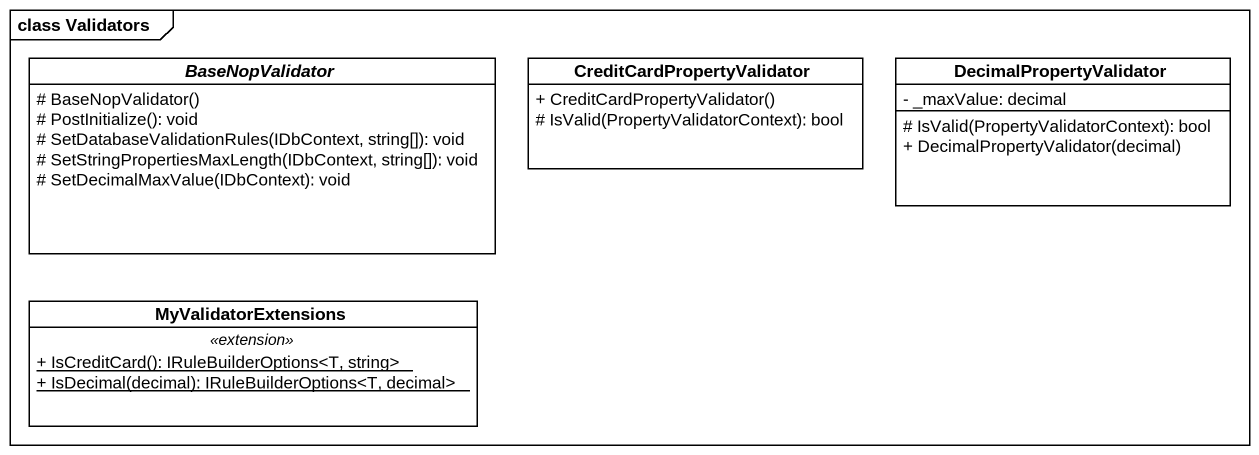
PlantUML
@startuml
mainframe class Validators
hide circle
hide empty members
skinparam classAttributeIconSize 0
abstract class BaseNopValidator {
  # BaseNopValidator()
  # PostInitialize(): void
  # SetDatabaseValidationRules(IDbContext, string[]): void
  # SetStringPropertiesMaxLength(IDbContext, string[]): void
  # SetDecimalMaxValue(IDbContext): void
}
class CreditCardPropertyValidator {
  + CreditCardPropertyValidator()
  # IsValid(PropertyValidatorContext): bool
}
class DecimalPropertyValidator {
  - _maxValue: decimal
  # IsValid(PropertyValidatorContext): bool
  + DecimalPropertyValidator(decimal)
}
class MyValidatorExtensions {
  .. <<extension>> ..
  {static} + IsCreditCard(): IRuleBuilderOptions<T, string>
  {static} + IsDecimal(decimal): IRuleBuilderOptions<T, decimal>
}
@enduml
